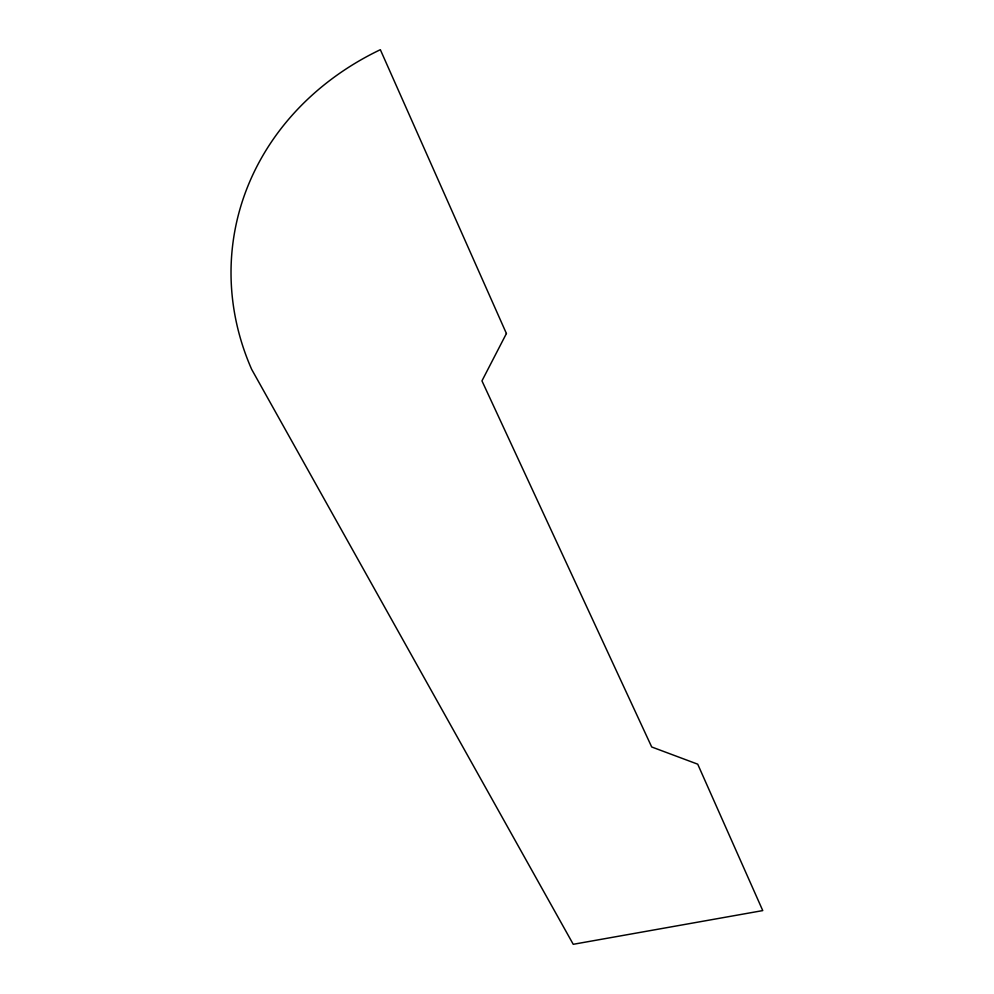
<?xml version="1.0" encoding="UTF-8"?>
<svg xmlns="http://www.w3.org/2000/svg" width="994" height="994" viewBox="0 0 994 994"><rect width="100%" height="100%" fill="white"/><g stroke="black" fill="none" stroke-linecap="round" stroke-linejoin="round"><path stroke-width="1.49" d="M506.418 333.524L481.953 380.876L651.704 746.979L697.726 764.187L762.758 910.591L573.24 944.3L251.644 369.321A300.822 262.913 8 0 1 380.342 49.7L506.418 333.524"/></g></svg>
